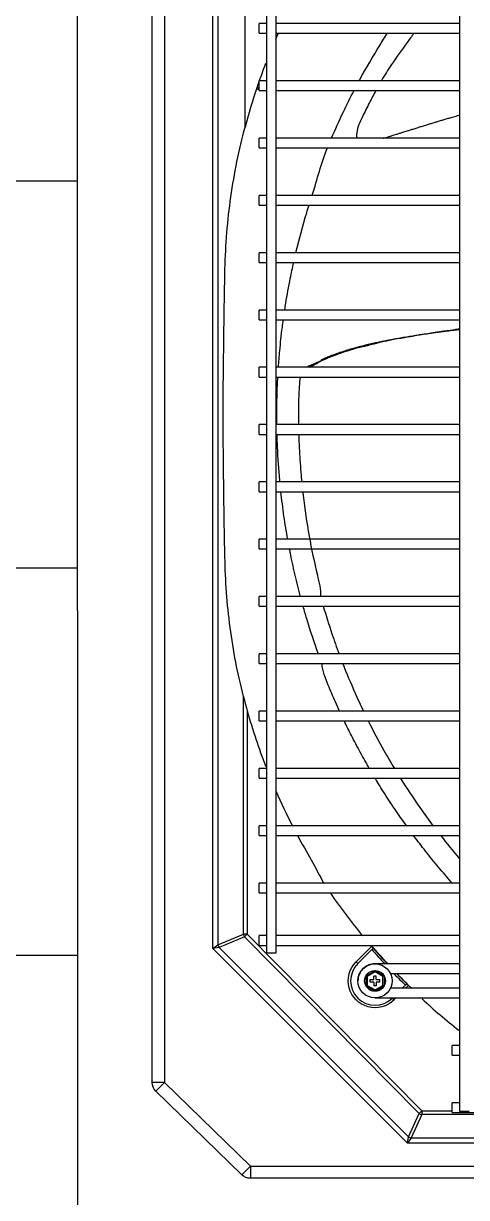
# Model space of a CAD drawing. Extents: x 58467 to 79089, y -33726 to -17391.
# Drawn here: x 72186.26 to 72204.41, y -19216.48 to -19168.33 of the extents above; entities that cross this region are included whole.
import ezdxf

# ---------------------------------------------------------------- set-up
doc = ezdxf.new("R2010")
doc.units = 0
doc.header["$LTSCALE"] = 100
doc.layers.add('BA_elev1', color=7, linetype='Continuous')
doc.layers.add('BA_elev3', color=8, linetype='Continuous')

# ---------------------------------------------------------------- blocks, each defined once
blk = doc.blocks.new('ZSGT')
at = {"color": 3}
for p, q in [((40264.234, -24505.717, -3.539), (40264.234, -24624.08, -3.539)), ((40251.646, -24622.901, -3.539), (40251.646, -24506.852, -3.539)), ((40252.146, -24506.852, -3.539), (40252.146, -24622.901, -3.539)), ((40254.125, -24617.41, -3.539), (40254.125, -24512.252, -3.539)), ((40254.337, -24512.405, -3.539), (40254.337, -24617.258, -3.539)), ((40256.329, -24512.125, -3.539), (40256.329, -24617.58, -3.539)), ((40256.729, -24617.58, -3.539), (40256.729, -24512.125, -3.539)), ((40255.449, -24583.727, -3.539), (40255.449, -24575.357, -3.539)), ((40256.329, -24579.479, -3.539), (40256.029, -24579.479, -3.539)), ((40256.029, -24579.878, -3.539), (40256.029, -24579.479, -3.539)), ((40264.234, -24579.479, -3.539), (40256.729, -24579.479, -3.539)), ((40256.029, -24579.878, -3.539), (40256.329, -24579.878, -3.539)), ((40256.729, -24579.878, -3.539), (40264.234, -24579.878, -3.539)), ((40256.329, -24581.828, -3.539), (40256.029, -24581.828, -3.539)), ((40256.029, -24582.228, -3.539), (40256.029, -24581.828, -3.539)), ((40256.029, -24582.228, -3.539), (40256.329, -24582.228, -3.539)), ((40264.234, -24581.828, -3.539), (40256.729, -24581.828, -3.539)), ((40256.729, -24582.228, -3.539), (40264.234, -24582.228, -3.539)), ((40256.329, -24584.178, -3.539), (40256.029, -24584.178, -3.539)), ((40256.029, -24584.578, -3.539), (40256.029, -24584.178, -3.539)), ((40256.029, -24584.578, -3.539), (40256.329, -24584.578, -3.539)), ((40264.234, -24584.178, -3.539), (40256.729, -24584.178, -3.539)), ((40256.729, -24584.578, -3.539), (40264.234, -24584.578, -3.539)), ((40256.329, -24586.527, -3.539), (40256.029, -24586.527, -3.539)), ((40256.029, -24586.927, -3.539), (40256.029, -24586.527, -3.539)), ((40264.234, -24586.527, -3.539), (40256.729, -24586.527, -3.539)), ((40256.029, -24586.927, -3.539), (40256.329, -24586.927, -3.539)), ((40256.729, -24586.927, -3.539), (40264.234, -24586.927, -3.539)), ((40256.329, -24588.878, -3.539), (40256.029, -24588.878, -3.539)), ((40256.029, -24589.278, -3.539), (40256.029, -24588.878, -3.539)), ((40264.234, -24588.878, -3.539), (40256.729, -24588.878, -3.539)), ((40256.029, -24589.278, -3.539), (40256.329, -24589.278, -3.539)), ((40256.729, -24589.278, -3.539), (40264.234, -24589.278, -3.539)), ((40256.329, -24591.228, -3.539), (40256.029, -24591.228, -3.539)), ((40256.029, -24591.628, -3.539), (40256.029, -24591.228, -3.539)), ((40264.234, -24591.228, -3.539), (40256.729, -24591.228, -3.539)), ((40256.029, -24591.628, -3.539), (40256.329, -24591.628, -3.539)), ((40256.729, -24591.628, -3.539), (40264.234, -24591.628, -3.539)), ((40256.329, -24593.577, -3.539), (40256.029, -24593.577, -3.539)), ((40256.029, -24593.977, -3.539), (40256.029, -24593.577, -3.539)), ((40264.234, -24593.577, -3.539), (40256.729, -24593.577, -3.539)), ((40256.029, -24593.977, -3.539), (40256.329, -24593.977, -3.539)), ((40256.729, -24593.977, -3.539), (40264.234, -24593.977, -3.539)), ((40256.329, -24595.927, -3.539), (40256.029, -24595.927, -3.539)), ((40256.029, -24596.327, -3.539), (40256.029, -24595.927, -3.539)), ((40264.234, -24595.927, -3.539), (40256.729, -24595.927, -3.539)), ((40256.029, -24596.327, -3.539), (40256.329, -24596.327, -3.539)), ((40256.729, -24596.327, -3.539), (40264.234, -24596.327, -3.539)), ((40256.329, -24598.277, -3.539), (40256.029, -24598.277, -3.539)), ((40256.029, -24598.677, -3.539), (40256.029, -24598.277, -3.539)), ((40264.234, -24598.277, -3.539), (40256.729, -24598.277, -3.539)), ((40256.029, -24598.677, -3.539), (40256.329, -24598.677, -3.539)), ((40256.729, -24598.677, -3.539), (40264.234, -24598.677, -3.539)), ((40256.329, -24600.626, -3.539), (40256.029, -24600.626, -3.539)), ((40256.029, -24601.026, -3.539), (40256.029, -24600.626, -3.539)), ((40256.029, -24601.026, -3.539), (40256.329, -24601.026, -3.539)), ((40264.234, -24600.626, -3.539), (40256.729, -24600.626, -3.539)), ((40256.729, -24601.026, -3.539), (40264.234, -24601.026, -3.539)), ((40256.329, -24602.976, -3.539), (40256.029, -24602.976, -3.539)), ((40256.029, -24603.376, -3.539), (40256.029, -24602.976, -3.539)), ((40256.029, -24603.376, -3.539), (40256.329, -24603.376, -3.539)), ((40264.234, -24602.976, -3.539), (40256.729, -24602.976, -3.539)), ((40256.729, -24603.376, -3.539), (40264.234, -24603.376, -3.539)), ((40256.329, -24605.325, -3.539), (40256.029, -24605.325, -3.539)), ((40256.029, -24605.725, -3.539), (40256.029, -24605.325, -3.539)), ((40264.234, -24605.325, -3.539), (40256.729, -24605.325, -3.539)), ((40256.029, -24605.725, -3.539), (40256.329, -24605.725, -3.539)), ((40256.729, -24605.725, -3.539), (40264.234, -24605.725, -3.539)), ((40255.385, -24616.824, -3.539), (40255.385, -24607.077, -3.539)), ((40255.54, -24607.662, -3.539), (40255.54, -24616.824, -3.539)), ((40256.329, -24607.675, -3.539), (40256.029, -24607.675, -3.539)), ((40256.029, -24608.075, -3.539), (40256.029, -24607.675, -3.539)), ((40264.234, -24607.675, -3.539), (40256.729, -24607.675, -3.539)), ((40256.029, -24608.075, -3.539), (40256.329, -24608.075, -3.539)), ((40256.729, -24608.075, -3.539), (40264.234, -24608.075, -3.539)), ((40256.329, -24610.025, -3.539), (40256.029, -24610.025, -3.539)), ((40256.029, -24610.425, -3.539), (40256.029, -24610.025, -3.539)), ((40264.234, -24610.025, -3.539), (40256.729, -24610.025, -3.539)), ((40256.029, -24610.425, -3.539), (40256.329, -24610.425, -3.539)), ((40256.729, -24610.425, -3.539), (40264.234, -24610.425, -3.539)), ((40256.329, -24612.374, -3.539), (40256.029, -24612.374, -3.539)), ((40256.029, -24612.774, -3.539), (40256.029, -24612.374, -3.539)), ((40264.234, -24612.374, -3.539), (40256.729, -24612.374, -3.539)), ((40256.029, -24612.774, -3.539), (40256.329, -24612.774, -3.539)), ((40256.729, -24612.774, -3.539), (40264.234, -24612.774, -3.539)), ((40256.329, -24614.724, -3.539), (40256.029, -24614.724, -3.539)), ((40256.029, -24615.124, -3.539), (40256.029, -24614.724, -3.539)), ((40264.234, -24614.724, -3.539), (40256.729, -24614.724, -3.539)), ((40264.227, -24614.724, -3.539), (40264.234, -24614.713, -3.539)), ((40256.029, -24615.124, -3.539), (40256.329, -24615.124, -3.539)), ((40256.729, -24615.124, -3.539), (40264.234, -24615.124, -3.539)), ((40254.337, -24617.258, -3.539), (40255.385, -24616.824, -3.539)), ((40255.54, -24616.824, -3.539), (40255.385, -24616.824, -3.539)), ((40255.54, -24616.824, -3.539), (40255.43, -24616.934, -3.539)), ((40255.54, -24616.824, -3.539), (40262.689, -24624.067, -3.539)), ((40256.329, -24616.881, -3.539), (40256.029, -24616.881, -3.539)), ((40256.029, -24617.281, -3.539), (40256.029, -24616.881, -3.539)), ((40264.234, -24616.881, -3.539), (40256.729, -24616.881, -3.539)), ((40254.125, -24617.41, -3.539), (40254.337, -24617.258, -3.539)), ((40254.383, -24617.368, -3.539), (40254.125, -24617.41, -3.539)), ((40255.43, -24616.934, -3.539), (40254.383, -24617.368, -3.539)), ((40254.383, -24617.368, -3.539), (40262.145, -24625.134, -3.539)), ((40262.579, -24624.177, -3.539), (40255.43, -24616.934, -3.539)), ((40256.029, -24617.281, -3.539), (40256.329, -24617.281, -3.539)), ((40256.729, -24617.281, -3.539), (40264.234, -24617.281, -3.539)), ((40259.998, -24617.96, -3.539), (40260.635, -24617.323, -3.539)), ((40262.103, -24625.391, -3.539), (40254.125, -24617.41, -3.539)), ((40256.329, -24617.58, -3.539), (40256.529, -24617.58, -3.539)), ((40256.529, -24617.58, -3.539), (40256.729, -24617.58, -3.539)), ((40260.701, -24617.398, -3.539), (40260.069, -24618.03, -3.539)), ((40259.998, -24617.96, -3.539), (40260.069, -24618.03, -3.539)), ((40260.408, -24618.525, -3.539), (40260.776, -24618.312, -3.539)), ((40260.776, -24618.312, -3.539), (40261.144, -24618.525, -3.539)), ((40260.776, -24618.37, -3.539), (40260.776, -24618.312, -3.539)), ((40262.168, -24618.038, -3.539), (40260.792, -24618.038, -3.539)), ((40263.409, -24618.038, -3.539), (40261.946, -24618.038, -3.539)), ((40264.234, -24618.038, -3.539), (40263.1, -24618.038, -3.539)), ((40260.408, -24618.95, -3.539), (40260.408, -24618.525, -3.539)), ((40260.458, -24618.554, -3.539), (40260.408, -24618.525, -3.539)), ((40260.776, -24618.37, -3.539), (40260.458, -24618.554, -3.539)), ((40260.458, -24618.554, -3.539), (40260.458, -24618.921, -3.539)), ((40260.576, -24618.687, -3.539), (40260.726, -24618.687, -3.539)), ((40260.576, -24618.787, -3.539), (40260.576, -24618.687, -3.539)), ((40260.726, -24618.787, -3.539), (40260.576, -24618.787, -3.539)), ((40260.826, -24618.537, -3.539), (40260.726, -24618.537, -3.539)), ((40260.726, -24618.687, -3.539), (40260.726, -24618.537, -3.539)), ((40260.726, -24618.787, -3.539), (40260.726, -24618.937, -3.539)), ((40261.094, -24618.554, -3.539), (40260.776, -24618.37, -3.539)), ((40260.826, -24618.687, -3.539), (40260.826, -24618.537, -3.539)), ((40260.826, -24618.687, -3.539), (40260.976, -24618.687, -3.539)), ((40260.826, -24618.787, -3.539), (40260.826, -24618.937, -3.539)), ((40260.976, -24618.787, -3.539), (40260.826, -24618.787, -3.539)), ((40260.976, -24618.787, -3.539), (40260.976, -24618.687, -3.539)), ((40261.094, -24618.554, -3.539), (40261.144, -24618.525, -3.539)), ((40261.094, -24618.921, -3.539), (40261.094, -24618.554, -3.539)), ((40261.144, -24618.525, -3.539), (40261.144, -24618.95, -3.539)), ((40261.408, -24618.438, -3.539), (40262.168, -24618.438, -3.539)), ((40261.946, -24618.438, -3.539), (40263.409, -24618.438, -3.539)), ((40263.1, -24618.438, -3.539), (40264.234, -24618.438, -3.539)), ((40260.408, -24618.95, -3.539), (40260.458, -24618.921, -3.539)), ((40260.776, -24619.162, -3.539), (40260.408, -24618.95, -3.539)), ((40260.458, -24618.921, -3.539), (40260.776, -24619.105, -3.539)), ((40260.826, -24618.937, -3.539), (40260.726, -24618.937, -3.539)), ((40260.776, -24619.105, -3.539), (40261.094, -24618.921, -3.539)), ((40261.144, -24618.95, -3.539), (40260.776, -24619.162, -3.539)), ((40260.776, -24619.162, -3.539), (40260.776, -24619.105, -3.539)), ((40261.144, -24618.95, -3.539), (40261.094, -24618.921, -3.539)), ((40262.168, -24619.037, -3.539), (40261.408, -24619.037, -3.539)), ((40261.89, -24619.037, -3.539), (40262.075, -24618.852, -3.539)), ((40262.146, -24618.922, -3.539), (40262.031, -24619.037, -3.539)), ((40262.451, -24619.037, -3.539), (40262.168, -24619.037, -3.539)), ((40262.817, -24619.037, -3.539), (40262.451, -24619.037, -3.539)), ((40262.451, -24619.037, -3.539), (40262.451, -24619.037, -3.539)), ((40262.451, -24619.037, -3.539), (40262.451, -24619.037, -3.539)), ((40263.1, -24619.037, -3.539), (40262.817, -24619.037, -3.539)), ((40264.234, -24619.037, -3.539), (40263.1, -24619.037, -3.539)), ((40260.778, -24619.437, -3.539), (40262.168, -24619.437, -3.539)), ((40261.483, -24619.444, -3.539), (40261.49, -24619.437, -3.539)), ((40261.553, -24619.515, -3.539), (40261.483, -24619.444, -3.539)), ((40261.631, -24619.437, -3.539), (40261.553, -24619.515, -3.539)), ((40262.168, -24619.437, -3.539), (40262.451, -24619.437, -3.539)), ((40262.451, -24619.437, -3.539), (40262.817, -24619.437, -3.539)), ((40262.451, -24619.437, -3.539), (40262.451, -24619.437, -3.539)), ((40262.817, -24619.437, -3.539), (40263.1, -24619.437, -3.539)), ((40263.1, -24619.437, -3.539), (40264.234, -24619.437, -3.539)), ((40264.234, -24621.387, -3.539), (40263.934, -24621.387, -3.539)), ((40263.934, -24621.787, -3.539), (40263.934, -24621.387, -3.539)), ((40263.934, -24621.787, -3.539), (40264.234, -24621.787, -3.539)), ((40252.146, -24622.901, -3.539), (40251.646, -24622.901, -3.539)), ((40252.146, -24622.901, -3.539), (40251.793, -24623.254, -3.539)), ((40252.146, -24622.901, -3.539), (40255.667, -24626.332, -3.539)), ((40255.314, -24626.685, -3.539), (40251.793, -24623.254, -3.539)), ((40262.689, -24624.067, -3.539), (40262.579, -24624.177, -3.539)), ((40262.689, -24624.067, -3.539), (40263.934, -24624.067, -3.539)), ((40262.689, -24624.067, -3.539), (40262.689, -24624.222, -3.539)), ((40264.234, -24623.737, -3.539), (40263.934, -24623.737, -3.539)), ((40263.934, -24624.137, -3.539), (40263.934, -24623.737, -3.539)), ((40264.234, -24624.08, -3.539), (40264.434, -24624.08, -3.539)), ((40264.434, -24624.08, -3.539), (40264.634, -24624.08, -3.539)), ((40262.145, -24625.134, -3.539), (40262.579, -24624.177, -3.539)), ((40262.689, -24624.222, -3.539), (40262.255, -24625.179, -3.539)), ((40271.369, -24624.222, -3.539), (40262.689, -24624.222, -3.539)), ((40263.934, -24624.137, -3.539), (40309.327, -24624.137, -3.539)), ((40262.103, -24625.391, -3.539), (40262.145, -24625.134, -3.539)), ((40262.255, -24625.179, -3.539), (40262.103, -24625.391, -3.539)), ((40311.158, -24625.391, -3.539), (40262.103, -24625.391, -3.539)), ((40262.255, -24625.179, -3.539), (40311.006, -24625.179, -3.539)), ((40255.667, -24626.332, -3.539), (40255.314, -24626.685, -3.539)), ((40255.667, -24626.332, -3.539), (40323.672, -24626.332, -3.539)), ((40255.667, -24626.332, -3.539), (40255.667, -24626.832, -3.539)), ((40323.672, -24626.832, -3.539), (40255.667, -24626.832, -3.539))]:
    blk.add_line(p, q, dxfattribs=at)
for radius in [0.7, 0.425, 0.425]:
    blk.add_circle((40260.776, -24618.737, -3.539), radius, dxfattribs=at)
at = {"color": 3, "extrusion": (0, 0, -1)}
for centre, radius, start, end in [((-40260.776, -24618.737, 3.539), 1.1, 225, 45), ((-40252.146, -24622.901, 3.539), 0.5, 315, 0), ((-40255.667, -24626.332, 3.539), 0.5, 270, 315)]:
    blk.add_arc(centre, radius, start, end, dxfattribs=at)
at = {"color": 3}
blk.add_arc((40260.776, -24618.737, -3.539), 1, 135, 315, dxfattribs=at)
for centre, major_axis in [((40255.54, -24616.824, -3.539), (-0.084, 0.203)), ((40254.493, -24617.258, -3.539), (-0.084, 0.203)), ((40262.689, -24624.067, -3.539), (-0.203, 0.084)), ((40262.255, -24625.024, -3.539), (-0.203, 0.084))]:
    blk.add_ellipse(centre, major_axis=major_axis, ratio=0.678598, start_param=1.296782, end_param=1.844811, dxfattribs=at)
for points in [[(40256.815, -24579.869, -3.539), (40256.775, -24579.956, -3.539), (40256.737, -24580.044, -3.539), (40256.698, -24580.131, -3.539)], [(40256.292, -24581.122, -3.539), (40256.165, -24581.452, -3.539), (40256.045, -24581.786, -3.539), (40255.931, -24582.122, -3.539)], [(40255.931, -24582.122, -3.539), (40255.753, -24582.652, -3.539), (40255.592, -24583.187, -3.539), (40255.449, -24583.727, -3.539)], [(40256.01, -24582.078, -3.539), (40255.996, -24582.118, -3.539), (40255.983, -24582.157, -3.539), (40255.97, -24582.197, -3.539)], [(40258.201, -24586.519, -3.539), (40258.418, -24585.863, -3.539), (40258.563, -24585.215, -3.539), (40258.826, -24584.576, -3.539)], [(40258.001, -24593.559, -3.539), (40257.988, -24593.566, -3.539), (40257.976, -24593.572, -3.539), (40257.965, -24593.579, -3.539)], [(40256.755, -24595.927, -3.539), (40256.754, -24595.804, -3.539), (40256.752, -24595.68, -3.539), (40256.75, -24595.557, -3.539)], [(40255.385, -24607.077, -3.539), (40255.433, -24607.269, -3.539), (40255.486, -24607.466, -3.539), (40255.54, -24607.662, -3.539)], [(40255.54, -24607.662, -3.539), (40255.757, -24608.438, -3.539), (40256.01, -24609.199, -3.539), (40256.298, -24609.946, -3.539)], [(40256.709, -24610.945, -3.539), (40256.923, -24611.435, -3.539), (40257.153, -24611.918, -3.539), (40257.398, -24612.395, -3.539)], [(40257.606, -24612.79, -3.539), (40257.965, -24613.457, -3.539), (40258.355, -24614.108, -3.539), (40258.677, -24614.738, -3.539)], [(40263.47, -24612.788, -3.539), (40263.713, -24613.1, -3.539), (40263.964, -24613.408, -3.539), (40264.224, -24613.712, -3.539)], [(40260.614, -24617.284, -3.539), (40260.838, -24617.544, -3.539), (40261.068, -24617.801, -3.539), (40261.304, -24618.053, -3.539)], [(40260.635, -24617.323, -3.539), (40260.657, -24617.348, -3.539), (40260.679, -24617.373, -3.539), (40260.701, -24617.398, -3.539)], [(40260.688, -24617.383, -3.539), (40260.881, -24617.606, -3.539), (40261.079, -24617.825, -3.539), (40261.281, -24618.041, -3.539)], [(40260.627, -24617.436, -3.539), (40260.809, -24617.644, -3.539), (40260.993, -24617.849, -3.539), (40261.182, -24618.051, -3.539)], [(40260.701, -24617.398, -3.539), (40260.89, -24617.615, -3.539), (40261.084, -24617.83, -3.539), (40261.281, -24618.041, -3.539)], [(40261.561, -24618.45, -3.539), (40261.716, -24618.61, -3.539), (40261.873, -24618.768, -3.539), (40262.033, -24618.923, -3.539)], [(40261.663, -24618.44, -3.539), (40261.803, -24618.584, -3.539), (40261.945, -24618.726, -3.539), (40262.089, -24618.866, -3.539)], [(40261.663, -24618.44, -3.539), (40261.798, -24618.579, -3.539), (40261.936, -24618.716, -3.539), (40262.075, -24618.852, -3.539)], [(40261.685, -24618.451, -3.539), (40261.84, -24618.611, -3.539), (40261.998, -24618.768, -3.539), (40262.159, -24618.924, -3.539)], [(40262.075, -24618.852, -3.539), (40262.099, -24618.876, -3.539), (40262.122, -24618.899, -3.539), (40262.146, -24618.922, -3.539)], [(40262.146, -24618.922, -3.539), (40262.164, -24618.939, -3.539), (40262.182, -24618.957, -3.539), (40262.2, -24618.974, -3.539)], [(40262.2, -24618.974, -3.539), (40262.225, -24618.999, -3.539), (40262.249, -24619.024, -3.539), (40262.274, -24619.049, -3.539)], [(40262.705, -24619.471, -3.539), (40263.187, -24619.928, -3.539), (40263.689, -24620.357, -3.539), (40264.211, -24620.759, -3.539)]]:
    blk.add_open_spline(points, degree=3, dxfattribs=at)
for points, knots in [([(40260.131, -24581.825, -3.539), (40260.145, -24581.799, -3.539), (40260.41, -24581.31, -3.539), (40260.791, -24580.654, -3.539), (40261.181, -24580.038, -3.539), (40261.29, -24579.869, -3.539)], [0, 0, 0, 0, 0.038243, 0.734735, 1, 1, 1, 1]), ([(40262.366, -24579.875, -3.539), (40262.275, -24580.004, -3.539), (40261.974, -24580.431, -3.539), (40261.502, -24581.062, -3.539), (40261.169, -24581.596, -3.539), (40261.038, -24581.822, -3.539)], [0, 0, 0, 0, 0.202389, 0.669659, 1, 1, 1, 1]), ([(40258.996, -24584.172, -3.539), (40259.147, -24583.82, -3.539), (40259.444, -24583.165, -3.539), (40259.765, -24582.521, -3.539), (40259.92, -24582.222, -3.539)], [0, 0, 0, 0, 0.53182, 1, 1, 1, 1]), ([(40260.809, -24582.228, -3.539), (40260.721, -24582.39, -3.539), (40260.534, -24582.745, -3.539), (40260.302, -24583.208, -3.539), (40260.112, -24583.62, -3.539), (40260.023, -24583.891, -3.539), (40260.015, -24584.084, -3.539), (40260.03, -24584.153, -3.539), (40260.04, -24584.179, -3.539)], [0, 0, 0, 0, 0.264162, 0.571071, 0.733206, 0.891725, 0.957075, 1, 1, 1, 1]), ([(40261.111, -24584.183, -3.539), (40261.129, -24584.178, -3.539), (40261.184, -24584.162, -3.539), (40261.267, -24584.138, -3.539), (40261.374, -24584.107, -3.539), (40261.469, -24584.078, -3.539), (40261.566, -24584.049, -3.539), (40261.665, -24584.018, -3.539), (40261.78, -24583.982, -3.539), (40261.898, -24583.945, -3.539), (40262.003, -24583.912, -3.539), (40262.109, -24583.878, -3.539), (40262.232, -24583.839, -3.539), (40262.358, -24583.799, -3.539), (40262.481, -24583.76, -3.539), (40262.609, -24583.72, -3.539), (40262.739, -24583.679, -3.539), (40262.871, -24583.638, -3.539), (40263.005, -24583.596, -3.539), (40263.142, -24583.554, -3.539), (40263.28, -24583.512, -3.539), (40263.418, -24583.47, -3.539), (40263.574, -24583.424, -3.539), (40263.731, -24583.378, -3.539), (40263.872, -24583.337, -3.539), (40264.031, -24583.292, -3.539), (40264.146, -24583.26, -3.539), (40264.225, -24583.238, -3.539), (40264.233, -24583.236, -3.539)], [0, 0, 0, 0, 0.021221, 0.066801, 0.097188, 0.142768, 0.173155, 0.203541, 0.249122, 0.294702, 0.325088, 0.355475, 0.401055, 0.446635, 0.477022, 0.522602, 0.568182, 0.598569, 0.644149, 0.689729, 0.720116, 0.765696, 0.811276, 0.856856, 0.902436, 0.932823, 0.993597, 1, 1, 1, 1]), ([(40254.549, -24595.527, -3.539), (40254.556, -24594.53, -3.539), (40254.565, -24593.533, -3.539), (40254.585, -24592.037, -3.539), (40254.592, -24591.539, -3.539), (40254.609, -24590.542, -3.539), (40254.616, -24590.044, -3.539), (40254.64, -24589.047, -3.539), (40254.664, -24588.548, -3.539), (40254.745, -24587.558, -3.539), (40254.801, -24587.069, -3.539), (40255.009, -24585.614, -3.539), (40255.202, -24584.662, -3.539), (40255.449, -24583.727, -3.539)], [0, 0, 0, 0, 0.25, 0.25, 0.375, 0.375, 0.5, 0.5, 0.625, 0.625, 0.75, 0.75, 1, 1, 1, 1]), ([(40257.535, -24588.87, -3.539), (40257.666, -24588.322, -3.539), (40257.841, -24587.672, -3.539), (40258.039, -24587.028, -3.539), (40258.071, -24586.924, -3.539)], [0, 0, 0, 0, 0.838104, 1, 1, 1, 1]), ([(40257.078, -24591.222, -3.539), (40257.091, -24591.131, -3.539), (40257.159, -24590.699, -3.539), (40257.276, -24590.048, -3.539), (40257.394, -24589.491, -3.539), (40257.443, -24589.272, -3.539)], [0, 0, 0, 0, 0.138987, 0.661876, 1, 1, 1, 1]), ([(40256.819, -24593.575, -3.539), (40256.834, -24593.349, -3.539), (40256.878, -24592.803, -3.539), (40256.949, -24592.152, -3.539), (40257.005, -24591.729, -3.539), (40257.02, -24591.623, -3.539)], [0, 0, 0, 0, 0.346789, 0.837259, 1, 1, 1, 1]), ([(40264.234, -24592.035, -3.539), (40264.204, -24592.039, -3.539), (40264.113, -24592.049, -3.539), (40263.993, -24592.064, -3.539), (40263.841, -24592.082, -3.539), (40263.704, -24592.099, -3.539), (40263.552, -24592.119, -3.539), (40263.415, -24592.137, -3.539), (40263.28, -24592.155, -3.539), (40263.132, -24592.176, -3.539), (40263.001, -24592.194, -3.539), (40262.855, -24592.215, -3.539), (40262.739, -24592.232, -3.539), (40262.594, -24592.254, -3.539), (40262.465, -24592.274, -3.539), (40262.321, -24592.296, -3.539), (40262.192, -24592.317, -3.539), (40262.063, -24592.339, -3.539), (40261.933, -24592.361, -3.539), (40261.804, -24592.383, -3.539), (40261.691, -24592.403, -3.539), (40261.565, -24592.426, -3.539), (40261.454, -24592.446, -3.539), (40261.317, -24592.472, -3.539), (40261.209, -24592.494, -3.539), (40261.073, -24592.521, -3.539), (40260.966, -24592.543, -3.539), (40260.845, -24592.569, -3.539), (40260.739, -24592.592, -3.539), (40260.62, -24592.618, -3.539), (40260.501, -24592.646, -3.539), (40260.396, -24592.671, -3.539), (40260.291, -24592.697, -3.539), (40260.187, -24592.723, -3.539), (40260.084, -24592.75, -3.539), (40259.982, -24592.777, -3.539), (40259.882, -24592.805, -3.539), (40259.783, -24592.834, -3.539), (40259.688, -24592.862, -3.539), (40259.59, -24592.893, -3.539), (40259.494, -24592.923, -3.539), (40259.41, -24592.951, -3.539), (40259.328, -24592.979, -3.539), (40259.235, -24593.011, -3.539), (40259.143, -24593.044, -3.539), (40259.064, -24593.073, -3.539), (40258.986, -24593.103, -3.539), (40258.91, -24593.133, -3.539), (40258.823, -24593.167, -3.539), (40258.749, -24593.197, -3.539), (40258.677, -24593.227, -3.539), (40258.616, -24593.252, -3.539), (40258.555, -24593.278, -3.539), (40258.582, -24593.307, -3.539), (40258.515, -24593.335, -3.539), (40258.45, -24593.363, -3.539), (40258.398, -24593.386, -3.539), (40258.343, -24593.41, -3.539), (40258.297, -24593.43, -3.539), (40258.243, -24593.453, -3.539), (40258.202, -24593.471, -3.539), (40258.155, -24593.492, -3.539), (40258.114, -24593.51, -3.539), (40258.079, -24593.525, -3.539), (40258.041, -24593.541, -3.539), (40258.026, -24593.548, -3.539), (40258.021, -24593.55, -3.539)], [0, 0, 0, 0, 0.011806, 0.035618, 0.047525, 0.071337, 0.089197, 0.107056, 0.124916, 0.142775, 0.166588, 0.178494, 0.202307, 0.214213, 0.238026, 0.255886, 0.273745, 0.291605, 0.309464, 0.327324, 0.345183, 0.357089, 0.380902, 0.392808, 0.416621, 0.428527, 0.45234, 0.464246, 0.482106, 0.499965, 0.517825, 0.535684, 0.547591, 0.56545, 0.58331, 0.595216, 0.613075, 0.630935, 0.642841, 0.660701, 0.67856, 0.690467, 0.702373, 0.720232, 0.738092, 0.749998, 0.761905, 0.779764, 0.79167, 0.80953, 0.821436, 0.833343, 0.845249, 0.857155, 0.875015, 0.886921, 0.898827, 0.910734, 0.92264, 0.934546, 0.946453, 0.958359, 0.970265, 0.982172, 0.994078, 1, 1, 1, 1]), ([(40264.235, -24592.009, -3.539), (40264.216, -24592.011, -3.539), (40264.056, -24592.032, -3.539), (40263.853, -24592.072, -3.539), (40263.59, -24592.099, -3.539), (40263.34, -24592.132, -3.539), (40263.076, -24592.178, -3.539), (40262.854, -24592.213, -3.539), (40262.668, -24592.239, -3.539), (40262.501, -24592.265, -3.539), (40262.298, -24592.313, -3.539), (40262.086, -24592.347, -3.539), (40261.891, -24592.376, -3.539), (40261.692, -24592.41, -3.539), (40261.403, -24592.472, -3.539), (40261.17, -24592.516, -3.539), (40260.82, -24592.593, -3.539), (40260.615, -24592.657, -3.539), (40260.379, -24592.708, -3.539), (40260.198, -24592.748, -3.539), (40260.016, -24592.794, -3.539), (40259.87, -24592.838, -3.539), (40259.774, -24592.866, -3.539), (40259.684, -24592.893, -3.539), (40259.561, -24592.934, -3.539), (40259.38, -24592.994, -3.539), (40259.04, -24593.115, -3.539), (40258.665, -24593.267, -3.539), (40258.402, -24593.423, -3.539), (40258.223, -24593.512, -3.539), (40258.124, -24593.56, -3.539), (40258.085, -24593.575, -3.539), (40258.076, -24593.579, -3.539)], [0, 0, 0, 0, 0.008371, 0.069424, 0.094367, 0.121283, 0.179384, 0.232883, 0.253705, 0.270958, 0.305551, 0.345961, 0.367488, 0.389621, 0.435291, 0.515912, 0.532189, 0.589294, 0.613481, 0.639638, 0.667776, 0.697453, 0.714276, 0.72148, 0.744733, 0.767084, 0.80554, 0.900316, 0.940461, 0.976172, 0.994503, 1, 1, 1, 1]), ([(40256.75, -24595.557, -3.539), (40256.753, -24595.273, -3.539), (40256.757, -24594.746, -3.539), (40256.78, -24594.219, -3.539), (40256.794, -24593.975, -3.539)], [0, 0, 0, 0, 0.537477, 1, 1, 1, 1]), ([(40257.702, -24593.978, -3.539), (40257.677, -24594.246, -3.539), (40257.639, -24594.803, -3.539), (40257.636, -24595.449, -3.539), (40257.64, -24595.831, -3.539), (40257.641, -24595.928, -3.539)], [0, 0, 0, 0, 0.406262, 0.849224, 1, 1, 1, 1]), ([(40255.385, -24607.077, -3.539), (40255.148, -24606.14, -3.539), (40254.966, -24605.195, -3.539), (40254.775, -24603.764, -3.539), (40254.725, -24603.285, -3.539), (40254.654, -24602.323, -3.539), (40254.635, -24601.84, -3.539), (40254.602, -24600.385, -3.539), (40254.59, -24599.413, -3.539), (40254.565, -24597.471, -3.539), (40254.556, -24596.499, -3.539), (40254.549, -24595.527, -3.539)], [0, 0, 0, 0, 0.25, 0.25, 0.375, 0.375, 0.5, 0.5, 0.75, 0.75, 1, 1, 1, 1]), ([(40256.879, -24598.277, -3.539), (40256.877, -24598.258, -3.539), (40256.832, -24597.78, -3.539), (40256.786, -24597.13, -3.539), (40256.767, -24596.499, -3.539), (40256.763, -24596.328, -3.539)], [0, 0, 0, 0, 0.030504, 0.735974, 1, 1, 1, 1]), ([(40257.649, -24596.329, -3.539), (40257.654, -24596.513, -3.539), (40257.673, -24597.032, -3.539), (40257.716, -24597.68, -3.539), (40257.758, -24598.145, -3.539), (40257.77, -24598.277, -3.539)], [0, 0, 0, 0, 0.282463, 0.794994, 1, 1, 1, 1]), ([(40257.2, -24600.63, -3.539), (40257.143, -24600.314, -3.539), (40257.038, -24599.664, -3.539), (40256.956, -24599.012, -3.539), (40256.92, -24598.678, -3.539)], [0, 0, 0, 0, 0.489245, 1, 1, 1, 1]), ([(40257.812, -24598.677, -3.539), (40257.818, -24598.73, -3.539), (40257.888, -24599.338, -3.539), (40258.057, -24600.477, -3.539), (40258.345, -24601.856, -3.539), (40258.558, -24602.683, -3.539), (40258.544, -24602.975, -3.539)], [0, 0, 0, 0, 0.037241, 0.424432, 0.796492, 1, 1, 1, 1]), ([(40257.722, -24602.984, -3.539), (40257.567, -24602.399, -3.539), (40257.415, -24601.747, -3.539), (40257.286, -24601.091, -3.539), (40257.274, -24601.028, -3.539)], [0, 0, 0, 0, 0.904429, 1, 1, 1, 1]), ([(40258.458, -24605.337, -3.539), (40258.286, -24604.86, -3.539), (40258.071, -24604.21, -3.539), (40257.879, -24603.553, -3.539), (40257.831, -24603.382, -3.539)], [0, 0, 0, 0, 0.74118, 1, 1, 1, 1]), ([(40258.657, -24603.375, -3.539), (40258.766, -24603.752, -3.539), (40258.97, -24604.402, -3.539), (40259.201, -24605.053, -3.539), (40259.302, -24605.326, -3.539)], [0, 0, 0, 0, 0.58019, 1, 1, 1, 1]), ([(40259.33, -24607.689, -3.539), (40259.269, -24607.558, -3.539), (40259.106, -24607.198, -3.539), (40258.827, -24606.55, -3.539), (40258.621, -24606.027, -3.539), (40258.605, -24605.736, -3.539)], [0, 0, 0, 0, 0.204884, 0.559596, 1, 1, 1, 1]), ([(40259.455, -24605.726, -3.539), (40259.609, -24606.121, -3.539), (40259.88, -24606.773, -3.539), (40260.179, -24607.423, -3.539), (40260.302, -24607.679, -3.539)], [0, 0, 0, 0, 0.605591, 1, 1, 1, 1]), ([(40260.553, -24610.041, -3.539), (40260.423, -24609.816, -3.539), (40260.169, -24609.364, -3.539), (40259.825, -24608.713, -3.539), (40259.613, -24608.286, -3.539), (40259.519, -24608.09, -3.539)], [0, 0, 0, 0, 0.352089, 0.704456, 1, 1, 1, 1]), ([(40260.498, -24608.079, -3.539), (40260.701, -24608.485, -3.539), (40261.048, -24609.138, -3.539), (40261.425, -24609.786, -3.539), (40261.573, -24610.032, -3.539)], [0, 0, 0, 0, 0.619127, 1, 1, 1, 1]), ([(40262.073, -24612.392, -3.539), (40262, -24612.29, -3.539), (40261.771, -24611.967, -3.539), (40261.398, -24611.416, -3.539), (40261.047, -24610.865, -3.539), (40260.848, -24610.539, -3.539), (40260.79, -24610.442, -3.539)], [0, 0, 0, 0, 0.160934, 0.509713, 0.854631, 1, 1, 1, 1]), ([(40261.82, -24610.433, -3.539), (40262.071, -24610.832, -3.539), (40262.505, -24611.488, -3.539), (40262.973, -24612.134, -3.539), (40263.163, -24612.386, -3.539)], [0, 0, 0, 0, 0.605389, 1, 1, 1, 1]), ([(40263.957, -24614.746, -3.539), (40263.947, -24614.735, -3.539), (40263.749, -24614.512, -3.539), (40263.372, -24614.074, -3.539), (40262.854, -24613.435, -3.539), (40262.527, -24613.008, -3.539), (40262.372, -24612.801, -3.539)], [0, 0, 0, 0, 0.017533, 0.356451, 0.69177, 1, 1, 1, 1]), ([(40258.942, -24615.132, -3.539), (40258.945, -24615.136, -3.539), (40258.947, -24615.14, -3.539), (40259.366, -24615.747, -3.539), (40259.806, -24616.33, -3.539), (40260.272, -24616.894, -3.539)], [0, 0, 0, 0, 0.006395, 0.006395, 1, 1, 1, 1]), ([(40260.776, -24618.038, -3.539), (40260.714, -24618.038, -3.539), (40260.601, -24618.052, -3.539), (40260.407, -24618.128, -3.539), (40260.235, -24618.271, -3.539), (40260.125, -24618.458, -3.539), (40260.083, -24618.612, -3.539), (40260.076, -24618.699, -3.539), (40260.077, -24618.734, -3.539)], [0, 0, 0, 0, 0.164287, 0.313707, 0.566616, 0.76053, 0.902583, 1, 1, 1, 1])]:
    blk.add_open_spline(points, degree=3, knots=knots, dxfattribs=at)

msp = doc.modelspace()

# ---------------------------------------------------------------- hatches: boundary and pattern name
at = {"layer": 'BA_elev3'}
h = msp.add_hatch(dxfattribs=at)
h.set_pattern_fill('LINE', color=256, scale=5)
h.set_pattern_definition([(0, (21566.486, 12448.205), (0, 15.875), [])])
h.paths.add_polyline_path([(71842.371, -20697.113), (72188.669, -20697.087), (72188.677, -19256.094), (72188.477, -19255.973), (72188.477, -19077.06), (72426.468, -19077.06), (72426.468, -18875.803), (71842.371, -18839.031)])

# ---------------------------------------------------------------- linework, layer by layer
at = {"layer": 'BA_elev1'}
msp.add_lwpolyline([(70804.368, -21036.054), (71151.069, -21036.054), (71151.069, -21036.103), (71268.426, -21036.054), (71268.426, -20947.272), (71542.438, -20947.274), (71542.438, -21036.058), (71846.439, -21036.06), (72188.669, -20701.954), (72188.669, -19744.886), (72188.669, -19744.886), (72188.669, -19563.551), (72188.669, -19563.551), (72188.677, -19256.094), (72188.492, -19255.973), (72188.462, -19077.06), (72426.468, -19077.06), (72426.468, -18875.803), (71842.371, -18839.031), (71842.371, -18839.031)], dxfattribs=at)

# ---------------------------------------------------------------- block references
msp.add_blockref('ZSGT', (31939.888, 5411.143))

doc.saveas('drawing.dxf')
